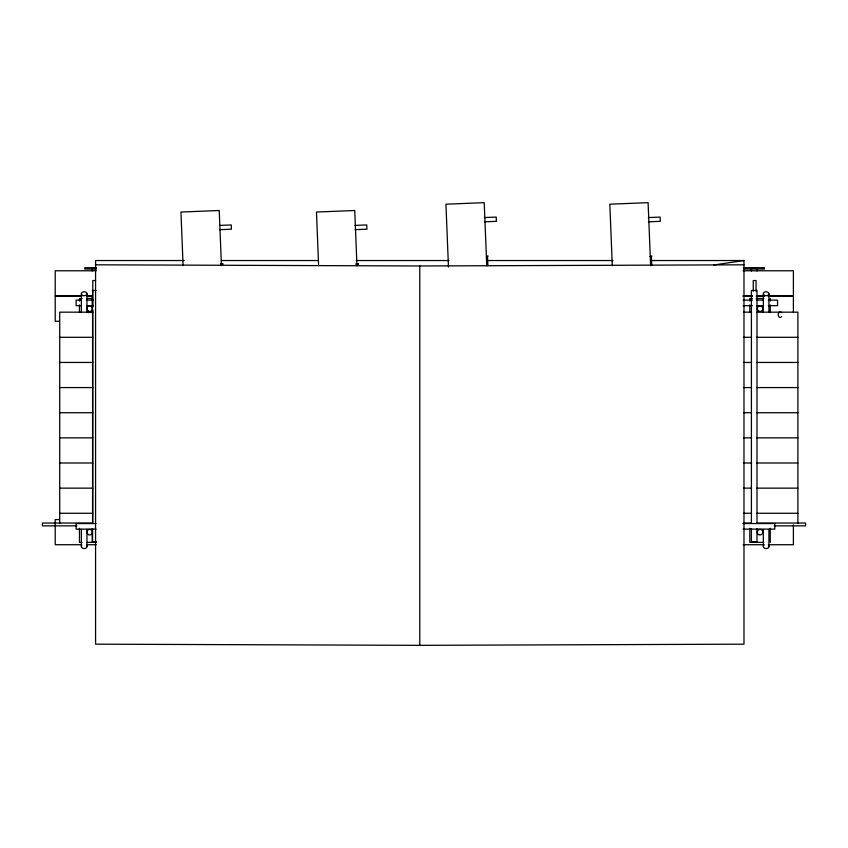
<?xml version="1.0" encoding="UTF-8"?>
<svg xmlns="http://www.w3.org/2000/svg" width="848" height="848" viewBox="0 0 848 848"><rect width="100%" height="100%" fill="white"/><g stroke="black" fill="none" stroke-linecap="round" stroke-linejoin="round"><path stroke-width="1.27" d="M713.846 264.979L743.982 260.537L743.982 644.173L419.781 645.339L95.57 644.173L95.57 260.537L184.239 260.537M219.462 225.409L231.239 224.932L231.409 229.193L219.632 229.66M484.452 217.565L496.228 217.088L496.398 221.339L484.621 221.816M354.962 225.409L366.739 224.932L366.919 229.193L355.132 229.66M648.338 217.565L660.115 217.088L660.285 221.339L648.508 221.816M220.491 263.707L222.854 263.611L222.876 264.322L220.512 264.417M486.466 256.531L487.515 256.488L487.876 265.594M355.99 263.707L358.354 263.611L358.386 264.322L356.022 264.417M649.981 256.552L651.402 256.488L651.762 265.594M95.57 264.809L419.781 265.975L743.982 264.809M221.286 260.537L317.883 260.537M356.266 260.537L448.889 260.537M487.271 260.537L612.977 260.537M651.359 260.537L743.982 260.537M96.301 267.703L84.8 267.703L84.8 269.049L96.301 269.049M743.982 267.703L764.43 267.703L764.43 269.049L743.982 269.049M96.418 268.381L92.231 268.381L92.231 271.021M96.227 270.777L55.215 270.777L55.215 295.91L81.673 295.91M743.113 270.777L793.389 270.777L793.389 295.91L768.256 295.91M95.57 280.55L92.782 280.55L92.782 306.912M96.078 290.504L92.57 290.504L92.57 307.697M86.962 295.91L92.252 295.91M743.113 295.91L752.377 295.91M756.342 295.91L764.281 295.91M81.673 296.132L55.215 296.132L55.215 321.275L59.18 321.275M86.962 296.132L92.252 296.132L92.231 311.979M743.113 296.132L752.377 296.132M756.342 296.132L764.281 296.132M768.256 296.132L793.389 296.132L793.389 312.011M82.012 298.485L79.458 298.485L79.458 301.04M87.121 298.485L92.241 298.485M752.367 298.485L749.812 298.485L749.812 301.04M756.204 298.485L763.868 298.485M81.44 300.107L76.14 300.107L76.14 305.693L81.44 305.693M86.729 300.107L93.344 300.107M743.145 300.107L752.409 300.107M756.384 300.107L762.999 300.107M768.288 300.107L777.552 300.107L777.552 305.693L768.288 305.693M86.729 305.693L93.344 305.693M743.145 305.693L752.409 305.693M756.384 305.693L762.999 305.693M92.792 312.17L59.72 312.17L59.72 523.333M743.654 312.17L751.593 312.17M756.882 312.17L797.894 312.17L797.894 523.333M59.72 337.303L92.792 337.303M743.654 337.303L751.593 337.303M756.882 337.303L797.894 337.303M59.72 362.446L92.792 362.446M743.654 362.446L751.593 362.446M756.882 362.446L797.894 362.446M59.72 387.578L92.792 387.578M743.654 387.578L751.593 387.578M756.882 387.578L797.894 387.578M59.72 412.722L92.792 412.722M743.654 412.722L751.593 412.722M756.882 412.722L797.894 412.722M59.72 437.854L92.792 437.854M743.654 437.854L751.593 437.854M756.882 437.854L797.894 437.854M59.72 462.997L92.792 462.997M743.654 462.997L751.593 462.997M756.882 462.997L797.894 462.997M59.72 488.141L92.792 488.141M743.654 488.141L751.593 488.141M756.882 488.141L797.894 488.141M59.72 513.273L92.792 513.273M743.654 513.273L751.593 513.273M756.882 513.273L797.894 513.273M59.18 519.591L55.215 519.591L55.215 544.723L81.673 544.723M743.325 523.046L751.275 523.046M756.575 523.046L805.6 523.046L805.6 525.845L774.076 525.845M95.994 523.555L76.14 523.555L76.14 529.141L95.994 529.141M743.049 523.555L774.807 523.555L774.807 529.141L743.049 529.141M76.914 525.845L42.4 525.845L42.4 523.046L92.75 523.046L92.782 309.541M96.418 541.883L92.231 541.883L92.231 528.675M82.012 542.381L79.458 542.381L79.458 528.325M87.121 542.381L96.068 542.381M763.868 542.381L749.812 542.381L749.812 528.325M86.962 544.723L96.227 544.723M743.113 544.723L764.281 544.723M768.256 544.723L793.389 544.723L793.389 524.88M651.73 255.767L651.752 256.478M650.639 265.731L648.105 202.661L609.829 204.198L612.298 265.71M487.844 255.767L487.865 256.478M486.752 265.731L484.219 202.661L445.942 204.198L448.465 267.014M356.955 265.7L354.74 210.505L316.463 212.042L318.615 265.7M221.445 265.7L219.229 210.505L180.953 212.042L183.104 265.7M770.26 298.485L770.26 301.04M770.26 304.877L770.26 312.541M770.26 528.325L770.26 542.381M768.924 293.758A2.788 1.982 0 0 1 764.737 295.464A2.788 1.982 0 0 1 764.737 292.041A2.788 1.982 0 0 1 768.924 293.758L768.924 312.287M768.924 529.375L768.924 546.578M763.338 293.758L763.338 312.287M763.338 529.375L763.338 546.578M756.999 271.021L756.999 268.381L751.413 268.381L751.413 271.021M756.999 523.364L756.999 290.504L751.413 290.504L751.413 523.364M756.999 528.654L756.999 541.883L751.413 541.883L751.413 528.654M756.056 291.097L756.056 280.55L753.257 280.55L753.257 291.097M749.812 304.877L749.812 312.541M419.781 265.975L419.781 645.339M92.57 310.347L92.57 523.364M92.57 528.654L92.57 541.883M86.941 293.758A2.788 1.982 0 0 1 82.754 295.464A2.788 1.982 0 0 1 82.754 292.041A2.788 1.982 0 0 1 86.941 293.758L86.952 312.287M86.952 529.375L86.952 546.578M81.366 293.758L81.366 312.287M81.366 529.375L81.366 546.578M79.458 304.877L79.458 312.541M86.846 546.07A2.788 1.982 0 0 1 83.793 548.539A2.788 1.982 0 0 1 81.737 545.593M768.829 546.07A2.788 1.982 0 0 1 765.765 548.539A2.788 1.982 0 0 1 763.709 545.593M88.34 312.689A2.788 1.982 -90 0 1 91.139 312.689M781.57 316.633A2.788 1.982 -90 0 1 778.782 316.633A2.788 1.982 -90 0 1 778.782 312.689A2.788 1.982 -90 0 1 781.57 312.689M88.287 534.579A2.798 2.798 0 0 0 92.474 532.162A2.798 2.798 0 0 0 88.287 529.735A2.798 2.798 0 0 0 88.287 534.579M88.287 311.121A2.798 2.798 0 0 0 92.474 308.704A2.798 2.798 0 0 0 88.287 306.287A2.798 2.798 0 0 0 88.287 311.121M758.642 534.579A2.798 2.798 0 0 0 762.829 532.162A2.798 2.798 0 0 0 758.642 529.735A2.798 2.798 0 0 0 758.642 534.579M758.642 311.121A2.798 2.798 0 0 0 762.829 308.704A2.798 2.798 0 0 0 758.642 306.287A2.798 2.798 0 0 0 758.642 311.121"/></g></svg>
